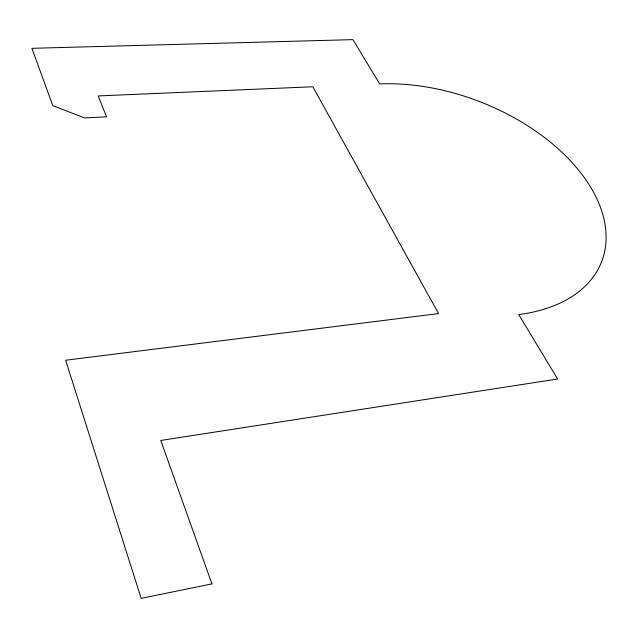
<?xml version="1.0" encoding="UTF-8"?>
<svg xmlns="http://www.w3.org/2000/svg" width="638" height="638" viewBox="0 0 638 638"><rect width="100%" height="100%" fill="white"/><g stroke="black" fill="none" stroke-linecap="round" stroke-linejoin="round"><path stroke-width="0.96" d="M211.928 583.882L141.157 598.364L65.634 360.231L438.561 313.577L312.819 86.768L98.212 95.923L106.562 116.834L84.623 117.918L52.818 105.669L31.9 48.313L352.934 39.636L379.642 83.921A171.845 105.541 21 0 1 590.66 187.245A171.845 105.541 21 0 1 518.758 314.582L557.604 378.996L160.768 440.451L211.928 583.882"/></g></svg>
